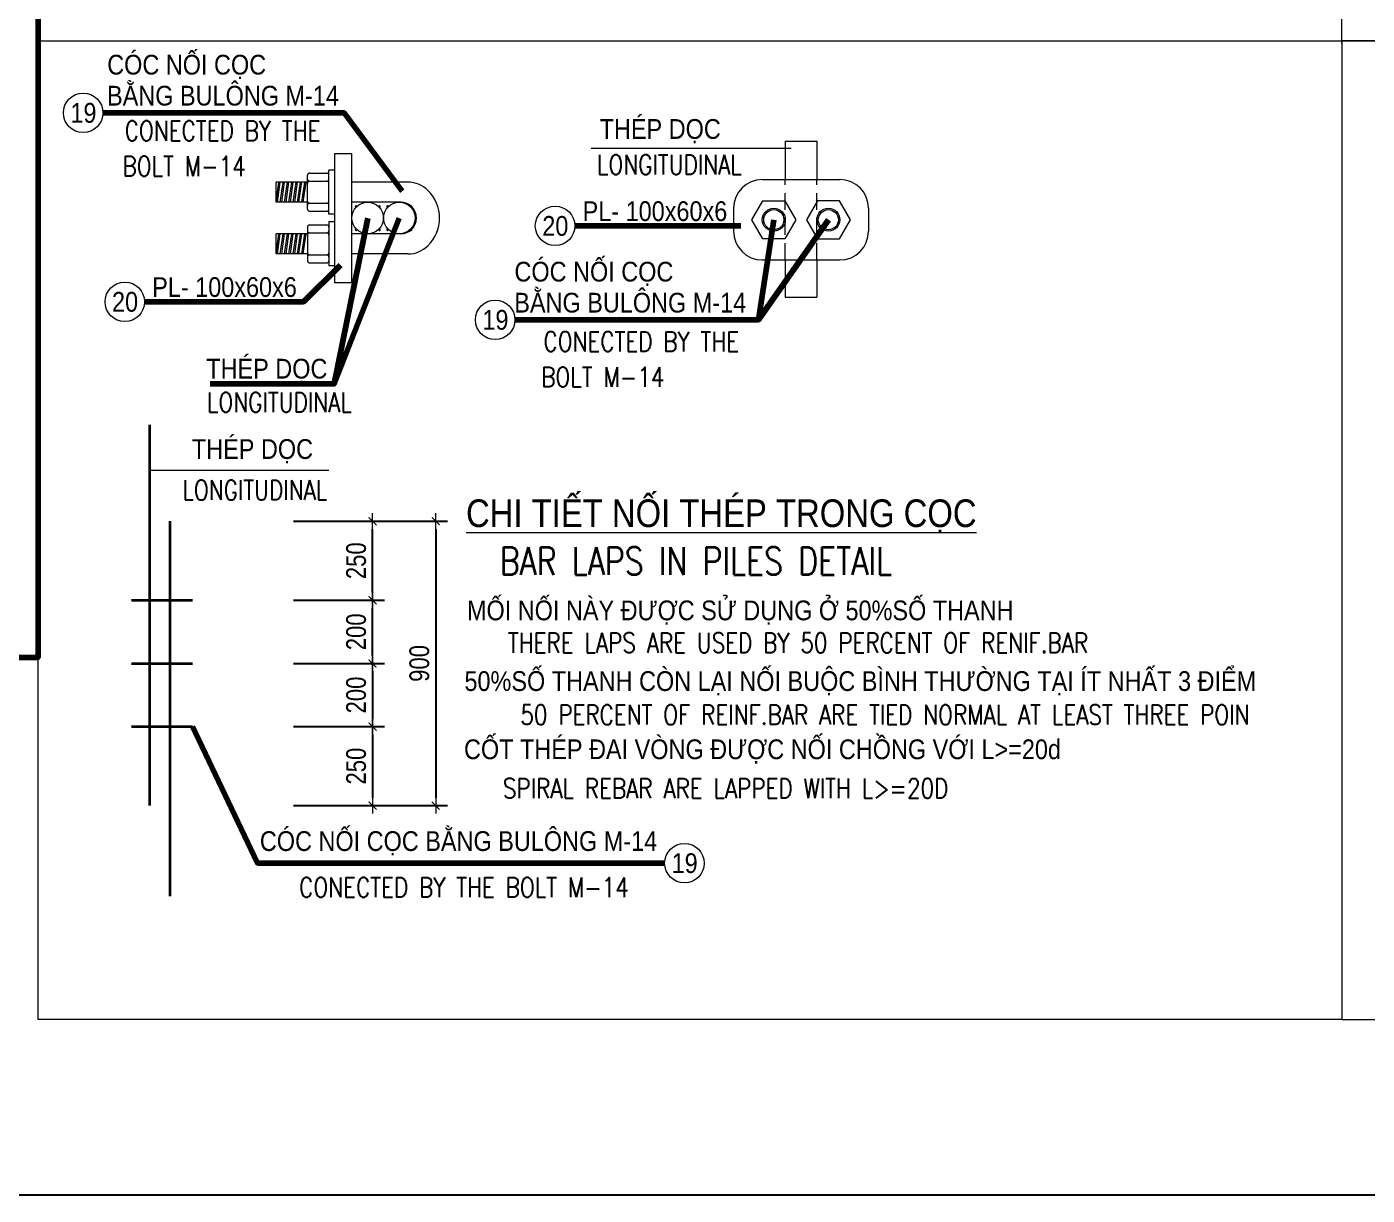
# Model space of a CAD drawing. Header units: millimetres. Extents: x -2123450 to -961021, y -260876 to 649159.
# Drawn here: x -2095063 to -2069606, y 428539 to 450725 of the extents above; entities that cross this region are included whole.
import ezdxf
from ezdxf.enums import TextEntityAlignment as Align

# ---------------------------------------------------------------- set-up
doc = ezdxf.new("R2010")
doc.units = ezdxf.units.MM
doc.header["$LTSCALE"] = 1000
doc.header["$MEASUREMENT"] = 0
doc.header["$PDMODE"] = 66
doc.linetypes.add('HIDDEN2', pattern=[4.7625, 3.175, -1.5875])
doc.layers.get('DEFPOINTS').update_dxf_attribs({"linetype": 'CONTINUOUS'})
for name, color, linetype, lineweight in [('NDC_S_CONTINUOUS', 3, 'CONTINUOUS', 20), ('NDC_S_DIM', 1, 'CONTINUOUS', 9), ('NDC_S_FOUNDATION NAME', 7, 'CONTINUOUS', 20), ('NDC_S_HATCH MATERIAL', 8, 'CONTINUOUS', 13), ('NDC_S_HIDDEN', 9, 'HIDDEN2', 20), ('NDC_S_LEADER', 1, 'CONTINUOUS', 9), ('NDC_S_REBAR', 4, 'CONTINUOUS', 35), ('NDC_S_REBAR NO.', 7, 'CONTINUOUS', 20), ('NDC_S_REBAR NO. BOX', 1, 'CONTINUOUS', 9)]:
    doc.layers.add(name, color=color, linetype=linetype, lineweight=lineweight)
doc.layers.add('TEXT', color=7, linetype='CONTINUOUS')
doc.styles.add('NDC_ARIAL', font='arial.ttf', dxfattribs={"width": 0.8})
doc.styles.get("Standard").update_dxf_attribs({"font": 'romans.shx', "bigfont": 'vns.shx'})
doc.dimstyles.new('NDC_1-150(25)', dxfattribs={"dimscale": 150, "dimtxt": 2.5, "dimasz": 1, "dimexe": 1.5, "dimexo": 0, "dimgap": 0.8, "dimtad": 1, "dimdec": 0, "dimlfac": 0.166667, "dimdsep": 46, "dimtxsty": 'NDC_ARIAL', "dimblk": 'DIMMARK', "dimcen": 49999.938995, "dimdle": 1.5, "dimclrd": 1, "dimclre": 1, "dimclrt": 3, "dimadec": 0, "dimazin": 0, "dimtfac": 1, "dimtdec": 0, "dimtix": 1, "dimtmove": 2, "dimatfit": 3, "dimfxl": 1, "dimarcsym": 0})

# ---------------------------------------------------------------- blocks, each defined once
blk = doc.blocks.new('DIMMARK')
at = {"layer": 'NDC_S_DIM', "color": 1}
blk.add_line((-1.5, 0), (1, 0), dxfattribs=at)
at = {"layer": 'NDC_S_DIM', "color": 2, "const_width": 0.15}
blk.add_lwpolyline([(-0.5, -0.5), (0.5, 0.5)], dxfattribs=at)
blk = doc.blocks.new('*D1548')
at = {"layer": 'DEFPOINTS', "color": 0, "linetype": 'ByBlock', "transparency": 16777216}
for p in [(-2089996, 438637), (-2089996, 437437), (-2088496, 437437)]:
    blk.add_point(p, dxfattribs=at)
at = {"layer": 'NDC_S_DIM', "color": 1, "linetype": 'ByBlock', "lineweight": -2, "transparency": 16777216}
for p, q in [((-2089996, 438637), (-2088271, 438637)), ((-2088496, 438487), (-2088496, 437587)), ((-2089996, 437437), (-2088271, 437437))]:
    blk.add_line(p, q, dxfattribs=at)
at = {"layer": 'NDC_S_DIM', "color": 1, "linetype": 'ByBlock', "lineweight": -2, "transparency": 16777216, "xscale": 150, "yscale": 150, "zscale": 150}
for p, rotation in [((-2088496, 438637), 90), ((-2088496, 437437), 270)]:
    blk.add_blockref('DIMMARK', p, dxfattribs=dict(at, rotation=rotation))
at = {"layer": 'NDC_S_DIM', "color": 3, "linetype": 'ByBlock', "transparency": 16777216, "insert": (-2088807, 438037), "char_height": 375, "attachment_point": 5, "rotation": 90, "style": 'NDC_ARIAL'}
blk.add_mtext('200', dxfattribs=at)
blk = doc.blocks.new('*D1549')
at = {"layer": 'DEFPOINTS', "color": 0, "linetype": 'ByBlock', "transparency": 16777216}
for p in [(-2089996, 441337), (-2089996, 435937), (-2087296, 435937)]:
    blk.add_point(p, dxfattribs=at)
at = {"layer": 'NDC_S_DIM', "color": 1, "linetype": 'ByBlock', "lineweight": -2, "transparency": 16777216}
for p, q in [((-2089996, 441337), (-2087071, 441337)), ((-2087296, 441187), (-2087296, 436087)), ((-2089996, 435937), (-2087071, 435937))]:
    blk.add_line(p, q, dxfattribs=at)
at = {"layer": 'NDC_S_DIM', "color": 1, "linetype": 'ByBlock', "lineweight": -2, "transparency": 16777216, "xscale": 150, "yscale": 150, "zscale": 150}
for p, rotation in [((-2087296, 441337), 90), ((-2087296, 435937), 270)]:
    blk.add_blockref('DIMMARK', p, dxfattribs=dict(at, rotation=rotation))
at = {"layer": 'NDC_S_DIM', "color": 3, "linetype": 'ByBlock', "transparency": 16777216, "insert": (-2087607, 438637), "char_height": 375, "attachment_point": 5, "rotation": 90, "style": 'NDC_ARIAL'}
blk.add_mtext('900', dxfattribs=at)
blk = doc.blocks.new('*D1550')
at = {"layer": 'DEFPOINTS', "color": 0, "linetype": 'ByBlock', "transparency": 16777216}
for p in [(-2089996, 439837), (-2088496, 439837), (-2089996, 438637)]:
    blk.add_point(p, dxfattribs=at)
at = {"layer": 'NDC_S_DIM', "color": 1, "linetype": 'ByBlock', "lineweight": -2, "transparency": 16777216}
for p, q in [((-2089996, 439837), (-2088271, 439837)), ((-2088496, 438787), (-2088496, 439687)), ((-2089996, 438637), (-2088271, 438637))]:
    blk.add_line(p, q, dxfattribs=at)
at = {"layer": 'NDC_S_DIM', "color": 1, "linetype": 'ByBlock', "lineweight": -2, "transparency": 16777216, "xscale": 150, "yscale": 150, "zscale": 150}
for p, rotation in [((-2088496, 439837), 90), ((-2088496, 438637), 270)]:
    blk.add_blockref('DIMMARK', p, dxfattribs=dict(at, rotation=rotation))
at = {"layer": 'NDC_S_DIM', "color": 3, "linetype": 'ByBlock', "transparency": 16777216, "insert": (-2088807, 439237), "char_height": 375, "attachment_point": 5, "rotation": 90, "style": 'NDC_ARIAL'}
blk.add_mtext('200', dxfattribs=at)
blk = doc.blocks.new('*D1551')
at = {"layer": 'DEFPOINTS', "color": 0, "linetype": 'ByBlock', "transparency": 16777216}
for p in [(-2089996, 441337), (-2088496, 441337), (-2089996, 439837)]:
    blk.add_point(p, dxfattribs=at)
at = {"layer": 'NDC_S_DIM', "color": 1, "linetype": 'ByBlock', "lineweight": -2, "transparency": 16777216}
for p, q in [((-2089996, 441337), (-2088271, 441337)), ((-2088496, 439987), (-2088496, 441187)), ((-2089996, 439837), (-2088271, 439837))]:
    blk.add_line(p, q, dxfattribs=at)
at = {"layer": 'NDC_S_DIM', "color": 1, "linetype": 'ByBlock', "lineweight": -2, "transparency": 16777216, "xscale": 150, "yscale": 150, "zscale": 150}
for p, rotation in [((-2088496, 441337), 90), ((-2088496, 439837), 270)]:
    blk.add_blockref('DIMMARK', p, dxfattribs=dict(at, rotation=rotation))
at = {"layer": 'NDC_S_DIM', "color": 3, "linetype": 'ByBlock', "transparency": 16777216, "insert": (-2088807, 440587), "char_height": 375, "attachment_point": 5, "rotation": 90, "style": 'NDC_ARIAL'}
blk.add_mtext('250', dxfattribs=at)
blk = doc.blocks.new('*D1552')
at = {"layer": 'DEFPOINTS', "color": 0, "linetype": 'ByBlock', "transparency": 16777216}
for p in [(-2089996, 437437), (-2089996, 435937), (-2088496, 435937)]:
    blk.add_point(p, dxfattribs=at)
at = {"layer": 'NDC_S_DIM', "color": 1, "linetype": 'ByBlock', "lineweight": -2, "transparency": 16777216}
for p, q in [((-2089996, 437437), (-2088271, 437437)), ((-2088496, 437287), (-2088496, 436087)), ((-2089996, 435937), (-2088271, 435937))]:
    blk.add_line(p, q, dxfattribs=at)
at = {"layer": 'NDC_S_DIM', "color": 1, "linetype": 'ByBlock', "lineweight": -2, "transparency": 16777216, "xscale": 150, "yscale": 150, "zscale": 150}
for p, rotation in [((-2088496, 437437), 90), ((-2088496, 435937), 270)]:
    blk.add_blockref('DIMMARK', p, dxfattribs=dict(at, rotation=rotation))
at = {"layer": 'NDC_S_DIM', "color": 3, "linetype": 'ByBlock', "transparency": 16777216, "insert": (-2088807, 436687), "char_height": 375, "attachment_point": 5, "rotation": 90, "style": 'NDC_ARIAL'}
blk.add_mtext('250', dxfattribs=at)
blk = doc.blocks.new('TRỤ DC HK4-B3')
at = {"layer": 'NDC_S_CONTINUOUS', "lineweight": 100}
blk.add_lwpolyline([(16380, -5871), (21923, -5871), (21923, -73071), (16380, -73071)], close=True, dxfattribs=at)

msp = doc.modelspace()

# ---------------------------------------------------------------- linework, layer by layer
at = {"layer": 'DEFPOINTS'}
msp.add_lwpolyline([(-2123449.73, 517639.38), (-1997299.73, 517639.38), (-1997299.73, 428539.38), (-2123449.73, 428539.38)], close=True, dxfattribs=at)
at = {"layer": 'NDC_S_CONTINUOUS'}
for p, q in [((-2094847.61, 511820.66), (-2094847.61, 450461.47)), ((-2070089.84, 450405.87), (-2070089.84, 509099.88)), ((-2094847.61, 450461.47), (-2047120.74, 450461.47)), ((-2080657.68, 448551.8), (-2080657.68, 447826.08)), ((-2080657.68, 448551.8), (-2080057.68, 448551.8)), ((-2080057.68, 448551.8), (-2080057.68, 447826.08)), ((-2089215.25, 445866.62), (-2089215.25, 448321.16)), ((-2089215.25, 448321.16), (-2088887.97, 448321.16)), ((-2088887.97, 445866.62), (-2088887.97, 448321.16)), ((-2089733.43, 447264.12), (-2089733.43, 447905.48)), ((-2089692.52, 447946.39), (-2089365.25, 447946.39)), ((-2089324.34, 447168.66), (-2089324.34, 448000.94)), ((-2089215.25, 448000.94), (-2089324.34, 448000.94)), ((-2081094.05, 447826.08), (-2079621.32, 447826.08)), ((-2089733.43, 447775.71), (-2090329.65, 447775.71)), ((-2090329.65, 447393.89), (-2090329.65, 447775.71)), ((-2087827.09, 447775.71), (-2088887.97, 447775.71)), ((-2089733.43, 447393.89), (-2090329.65, 447393.89)), ((-2087960.7, 447393.89), (-2088887.97, 447393.89)), ((-2088815.53, 447329.17), (-2088823.25, 447321.45)), ((-2088809.53, 447296.16), (-2088823.25, 447309.88)), ((-2088790.24, 447315.45), (-2088803.96, 447329.17)), ((-2088385.7, 447315.45), (-2088371.98, 447329.17)), ((-2088366.42, 447296.16), (-2088352.7, 447309.88)), ((-2088352.7, 447321.45), (-2088360.41, 447329.17)), ((-2088215.53, 447329.17), (-2088223.25, 447321.45)), ((-2088209.53, 447296.16), (-2088223.25, 447309.88)), ((-2088190.24, 447315.45), (-2088203.96, 447329.17)), ((-2087785.7, 447315.45), (-2087771.98, 447329.17)), ((-2087766.42, 447296.16), (-2087752.7, 447309.88)), ((-2087752.7, 447321.45), (-2087760.41, 447329.17)), ((-2081639.5, 447280.62), (-2081639.5, 446844.26)), ((-2079075.86, 447280.62), (-2079075.86, 446844.26)), ((-2089692.52, 447223.21), (-2089365.25, 447223.21)), ((-2089215.25, 447168.66), (-2089324.34, 447168.66)), ((-2089324.34, 447019.12), (-2089324.34, 446186.85)), ((-2089215.25, 447019.12), (-2089324.34, 447019.12)), ((-2090329.65, 446412.07), (-2090329.65, 446793.89)), ((-2089733.43, 446793.89), (-2090329.65, 446793.89)), ((-2089733.43, 446923.66), (-2089733.43, 446282.3)), ((-2089692.52, 446964.57), (-2089365.25, 446964.57)), ((-2087960.7, 446793.89), (-2088887.97, 446793.89)), ((-2088809.53, 446891.62), (-2088823.25, 446877.9)), ((-2088823.25, 446866.33), (-2088815.53, 446858.62)), ((-2088790.24, 446872.34), (-2088803.96, 446858.62)), ((-2088385.7, 446872.34), (-2088371.98, 446858.62)), ((-2088366.42, 446891.62), (-2088352.7, 446877.9)), ((-2088360.41, 446858.62), (-2088352.7, 446866.33)), ((-2088209.53, 446891.62), (-2088223.25, 446877.9)), ((-2088223.25, 446866.33), (-2088215.53, 446858.62)), ((-2088190.24, 446872.34), (-2088203.96, 446858.62)), ((-2087785.7, 446872.34), (-2087771.98, 446858.62)), ((-2087766.42, 446891.62), (-2087752.7, 446877.9)), ((-2087760.41, 446858.62), (-2087752.7, 446866.33)), ((-2089733.43, 446412.07), (-2090329.65, 446412.07)), ((-2087827.09, 446412.07), (-2088887.97, 446412.07)), ((-2081094.05, 446298.8), (-2079621.32, 446298.8)), ((-2080657.68, 446298.8), (-2080657.68, 445591.5)), ((-2080057.68, 446298.8), (-2080057.68, 445591.5)), ((-2089692.52, 446241.39), (-2089365.25, 446241.39)), ((-2089215.25, 446186.85), (-2089324.34, 446186.85)), ((-2088887.97, 445866.62), (-2089215.25, 445866.62)), ((-2080657.68, 445591.5), (-2080057.68, 445591.5))]:
    msp.add_line(p, q, dxfattribs=at)
msp.add_lwpolyline([(-2094847.61, 450461.47), (-2070089.84, 450461.47), (-2070089.84, 431877.71), (-2094847.61, 431877.71)], close=True, dxfattribs=at)
msp.add_lwpolyline([(-2047120.74, 450461.47), (-2070089.84, 450461.47), (-2070089.84, 431877.71), (-2047120.74, 431877.71)], dxfattribs=at)
at = {"layer": 'NDC_S_CONTINUOUS', "elevation": 0}
for points in [[(-2081084.63, 447424.03), (-2080667.1, 447424.03), (-2080458.34, 447062.44), (-2080667.1, 446700.85), (-2081084.63, 446700.85), (-2081293.39, 447062.44)], [(-2079630.74, 447424.03), (-2080048.27, 447424.03), (-2080257.03, 447062.44), (-2080048.27, 446700.85), (-2079630.74, 446700.85), (-2079421.97, 447062.44)]]:
    msp.add_lwpolyline(points, close=True, dxfattribs=at)
at = {"layer": 'NDC_S_CONTINUOUS'}
for centre, radius in [((-2088587.97, 447093.89), 300), ((-2087987.97, 447093.89), 300), ((-2080875.86, 447062.44), 218.18), ((-2079839.5, 447062.44), 218.18), ((-2080875.86, 447062.44), 190.91), ((-2079839.5, 447062.44), 190.91)]:
    msp.add_circle(centre, radius, dxfattribs=at)
for centre, radius, start, end in [((-2089692.52, 447905.48), 40.91, 90, 180), ((-2089365.25, 447905.48), 40.91, 0, 90), ((-2081094.05, 447280.62), 545.45, 90, 180), ((-2079621.32, 447280.62), 545.45, 0, 90), ((-2087827.09, 447230.26), 545.45, 45.584691, 90), ((-2087960.7, 447093.89), 736.36, 314.415309, 45.584691), ((-2088817.46, 447315.67), 8.18, 135, 225), ((-2088809.75, 447323.38), 8.18, 45, 135), ((-2088366.2, 447323.38), 8.18, 45, 135), ((-2088358.48, 447315.67), 8.18, 315, 45), ((-2088217.46, 447315.67), 8.18, 135, 225), ((-2088209.75, 447323.38), 8.18, 45, 135), ((-2087960.7, 447093.89), 300, 270, 90), ((-2087766.2, 447323.38), 8.18, 45, 135), ((-2087758.48, 447315.67), 8.18, 315, 45), ((-2089692.52, 447264.12), 40.91, 180, 270), ((-2089365.25, 447264.12), 40.91, 270, 0), ((-2089692.52, 446923.66), 40.91, 90, 180), ((-2089365.25, 446923.66), 40.91, 0, 90), ((-2088817.46, 446872.12), 8.18, 135, 225), ((-2088809.75, 446864.4), 8.18, 225, 315), ((-2088366.2, 446864.4), 8.18, 225, 315), ((-2088358.48, 446872.12), 8.18, 315, 45), ((-2088217.46, 446872.12), 8.18, 135, 225), ((-2088209.75, 446864.4), 8.18, 225, 315), ((-2087766.2, 446864.4), 8.18, 225, 315), ((-2087758.48, 446872.12), 8.18, 315, 45), ((-2081094.05, 446844.26), 545.45, 180, 270), ((-2079621.32, 446844.26), 545.45, 270, 0), ((-2087827.09, 446957.53), 545.45, 270, 314.415309), ((-2089692.52, 446282.3), 40.91, 180, 270), ((-2089365.25, 446282.3), 40.91, 270, 0)]:
    msp.add_arc(centre, radius, start, end, dxfattribs=at)
at = {"layer": 'NDC_S_HATCH MATERIAL'}
for p, q in [((-2089692.52, 447793.57), (-2089365.25, 447793.57)), ((-2090329.65, 447393.89), (-2090275.11, 447775.71)), ((-2090302.38, 447393.89), (-2090247.84, 447775.71)), ((-2090247.84, 447393.89), (-2090193.29, 447775.71)), ((-2090220.56, 447393.89), (-2090166.02, 447775.71)), ((-2090166.02, 447393.89), (-2090111.47, 447775.71)), ((-2090138.74, 447393.89), (-2090084.2, 447775.71)), ((-2090084.2, 447393.89), (-2090029.65, 447775.71)), ((-2090056.93, 447393.89), (-2090002.38, 447775.71)), ((-2090002.38, 447393.89), (-2089947.84, 447775.71)), ((-2089975.11, 447393.89), (-2089920.56, 447775.71)), ((-2089920.56, 447393.89), (-2089866.02, 447775.71)), ((-2089893.29, 447393.89), (-2089838.74, 447775.71)), ((-2089838.74, 447393.89), (-2089784.2, 447775.71)), ((-2089811.47, 447393.89), (-2089756.93, 447775.71)), ((-2089692.52, 447376.04), (-2089365.25, 447376.04)), ((-2090329.65, 446412.07), (-2090275.11, 446793.89)), ((-2090302.38, 446412.07), (-2090247.84, 446793.89)), ((-2090247.84, 446412.07), (-2090193.29, 446793.89)), ((-2090220.56, 446412.07), (-2090166.02, 446793.89)), ((-2090166.02, 446412.07), (-2090111.47, 446793.89)), ((-2090138.74, 446412.07), (-2090084.2, 446793.89)), ((-2090084.2, 446412.07), (-2090029.65, 446793.89)), ((-2090056.93, 446412.07), (-2090002.38, 446793.89)), ((-2090002.38, 446412.07), (-2089947.84, 446793.89)), ((-2089975.11, 446412.07), (-2089920.56, 446793.89)), ((-2089920.56, 446412.07), (-2089866.02, 446793.89)), ((-2089893.29, 446412.07), (-2089838.74, 446793.89)), ((-2089838.74, 446412.07), (-2089784.2, 446793.89)), ((-2089811.47, 446412.07), (-2089756.93, 446793.89)), ((-2089692.52, 446811.75), (-2089365.25, 446811.75)), ((-2089692.52, 446394.22), (-2089365.25, 446394.22))]:
    msp.add_line(p, q, dxfattribs=at)
for centre, start, end in [((-2089692.52, 447834.47), 180, 270), ((-2089692.52, 447752.66), 90, 180), ((-2089365.25, 447834.47), 270, 0), ((-2089365.25, 447752.66), 0, 90), ((-2089692.52, 447416.95), 180, 270), ((-2089692.52, 447335.13), 90, 180), ((-2089365.25, 447416.95), 270, 0), ((-2089365.25, 447335.13), 0, 90), ((-2089692.52, 446852.66), 180, 270), ((-2089692.52, 446770.84), 90, 180), ((-2089365.25, 446852.66), 270, 0), ((-2089365.25, 446770.84), 0, 90), ((-2089692.52, 446435.13), 180, 270), ((-2089692.52, 446353.31), 90, 180), ((-2089365.25, 446435.13), 270, 0), ((-2089365.25, 446353.31), 0, 90)]:
    msp.add_arc(centre, 40.91, start, end, dxfattribs=at)
at = {"layer": 'NDC_S_HIDDEN', "ltscale": 0.1}
for p, q in [((-2080657.68, 446298.8), (-2080657.68, 447826.08)), ((-2080057.68, 446298.8), (-2080057.68, 447826.08))]:
    msp.add_line(p, q, dxfattribs=at)
at = {"layer": 'NDC_S_LEADER'}
for p, q in [((-2080543.72, 448413.04), (-2084344.86, 448413.04)), ((-2092734.4, 442305.73), (-2089328.29, 442305.73))]:
    msp.add_line(p, q, dxfattribs=at)
at = {"layer": 'NDC_S_LEADER', "lineweight": 100}
msp.add_line((-2081504.45, 446944.91), (-2084655.45, 446944.91), dxfattribs=at)
at = {"layer": 'NDC_S_LEADER', "lineweight": 100, "elevation": 0}
for points in [[(-2087936.25, 447602.04), (-2089033.83, 449091.68), (-2093617.2, 449091.68)], [(-2087987.97, 447093.89), (-2089226.4, 443943.66), (-2091579.15, 443943.66)], [(-2088587.97, 447093.89), (-2089226.4, 443943.66), (-2091579.15, 443943.66)], [(-2080875.86, 447062.44), (-2081164.6, 445161.35), (-2085792.93, 445161.35)], [(-2079839.5, 447062.44), (-2081164.6, 445161.35)], [(-2089106.25, 446202.04), (-2089805.25, 445503.53), (-2092826.85, 445503.53)], [(-2091914.43, 437437.36), (-2090681.33, 434844.38), (-2082949.31, 434844.38)]]:
    msp.add_lwpolyline(points, dxfattribs=at)
at = {"layer": 'NDC_S_REBAR'}
for p, q in [((-2092734.4, 443166.22), (-2092734.4, 435937.36)), ((-2092346, 441337.36), (-2092346, 434218.4)), ((-2093072.95, 439837.36), (-2091914.43, 439837.36)), ((-2093072.95, 438637.36), (-2091914.43, 438637.36)), ((-2093072.95, 437437.36), (-2091914.43, 437437.36))]:
    msp.add_line(p, q, dxfattribs=at)
at = {"layer": 'NDC_S_REBAR NO. BOX'}
for centre in [(-2093992.2, 449091.68), (-2085030.45, 446944.91), (-2093201.85, 445503.53), (-2086167.93, 445161.35), (-2082574.31, 434844.38)]:
    msp.add_circle(centre, 375, dxfattribs=at)

# ---------------------------------------------------------------- block references
at = {"layer": 'NDC_S_FOUNDATION NAME', "color": 3}
msp.add_blockref('TRỤ DC HK4-B3', (-2116770.8, 511820.66), dxfattribs=at)

# ---------------------------------------------------------------- texts
at = {"layer": 'NDC_S_FOUNDATION NAME', "style": 'NDC_ARIAL', "width": 0.85}
for s, height, p in [('CÓC NỐI CỌC', 375, (-2092026.8, 450021.59)), ('BẰNG BULÔNG M-14', 375, (-2091336.8, 449471.59)), ('THÉP DỌC', 375, (-2083032.83, 448792.96)), ('PL- 100x60x6', 375, (-2083133.04, 447224.82)), ('CÓC NỐI CỌC', 375, (-2084292.53, 446091.26)), ('PL- 100x60x6', 375, (-2091307.69, 445783.44)), ('BẰNG BULÔNG M-14', 375, (-2083602.53, 445541.26)), ('THÉP DỌC', 375, (-2090504.16, 444241.03)), ('THÉP DỌC', 375, (-2090777.13, 442715.06)), ('%%uCHI TIẾT NỐI THÉP TRONG CỌC', 525, (-2081873.04, 441510.41)), ('MỐI NỐI NÀY ĐƯỢC SỬ DỤNG Ở 50%SỐ THANH', 375, (-2081512.98, 439659.14)), ('50%SỐ THANH CÒN LẠI NỐI BUỘC BÌNH THƯỜNG TẠI ÍT NHẤT 3 ĐIỂM', 375, (-2079232.91, 438316.88)), ('CỐT THÉP ĐAI VÒNG ĐƯỢC NỐI CHỒNG VỚI L>=20d', 375, (-2081090.84, 437021.76)), ('CÓC NỐI CỌC BẰNG BULÔNG M-14', 375, (-2086863.78, 435278.7))]:
    msp.add_text(s, height=height, dxfattribs=at).set_placement(p, align=Align.MIDDLE)
at = {"layer": 'NDC_S_REBAR NO.', "style": 'NDC_ARIAL', "width": 0.85}
for s, p in [('19', (-2093986.98, 449091.68)), ('20', (-2085025.23, 446944.91)), ('20', (-2093196.64, 445503.53)), ('19', (-2086162.71, 445161.35)), ('19', (-2082569.09, 434844.38))]:
    msp.add_text(s, height=375, dxfattribs=at).set_placement(p, align=Align.MIDDLE_CENTER)
at = {"layer": 'TEXT', "color": 3, "linetype": 'Continuous', "ltscale": 0.8, "width": 0.8}
for s, height, p in [('CONECTED BY THE', 375, (-2091344.96, 448750.29)), ('LONGITUDINAL', 375, (-2082860, 448108.47)), ('BOLT M-14', 375, (-2092075.59, 448078.91)), ('CONECTED BY THE', 375, (-2083393.2, 444748.05)), ('BOLT M-14', 375, (-2084123.83, 444076.68)), ('LONGITUDINAL', 375, (-2090265.93, 443595.89)), ('LONGITUDINAL', 375, (-2090732.6, 441927.83)), ('BAR LAPS IN PILES DETAIL', 525, (-2082357.01, 440579.9)), ('THERE LAPS ARE USED BY 50 PERCENT OF RENIF.BAR', 375, (-2080416.93, 439027.7)), ('50 PERCENT OF REINF.BAR ARE TIED NORMAL AT LEAST THREE POIN', 375, (-2078765.11, 437661.89)), ('SPIRAL REBAR ARE LAPPED WITH L>=20D', 375, (-2081791.24, 436264.25)), ('CONECTED BY THE BOLT M-14', 375, (-2086759.96, 434385.5))]:
    msp.add_text(s, height=height, dxfattribs=at).set_placement(p, align=Align.MIDDLE_CENTER)

# ---------------------------------------------------------------- dimensions: what is measured, and where the dimension line sits
at = {"layer": 'NDC_S_DIM', "linetype": 'ByBlock'}
for base, p1, p2, angle, picture, middle in [((-2087295.85, 435937.36), (-2089995.85, 441337.36), (-2089995.85, 435937.36), 90, '*D1549', (-2087607.32, 438637.36)), ((-2088495.85, 441337.36), (-2089995.85, 439837.36), (-2089995.85, 441337.36), 90, '*D1551', (-2088807.32, 440587.36)), ((-2088495.85, 439837.36), (-2089995.85, 438637.36), (-2089995.85, 439837.36), 270, '*D1550', (-2088807.32, 439237.36)), ((-2088495.85, 437437.36), (-2089995.85, 438637.36), (-2089995.85, 437437.36), 90, '*D1548', (-2088807.32, 438037.36)), ((-2088495.85, 435937.36), (-2089995.85, 437437.36), (-2089995.85, 435937.36), 90, '*D1552', (-2088807.32, 436687.36))]:
    dim = msp.add_linear_dim(base=base, p1=p1, p2=p2, angle=angle, dimstyle='NDC_1-150(25)', dxfattribs=at)
    dim.commit()
    dim.dimension.update_dxf_attribs({"geometry": picture, "text_midpoint": middle})

doc.saveas('drawing.dxf')
